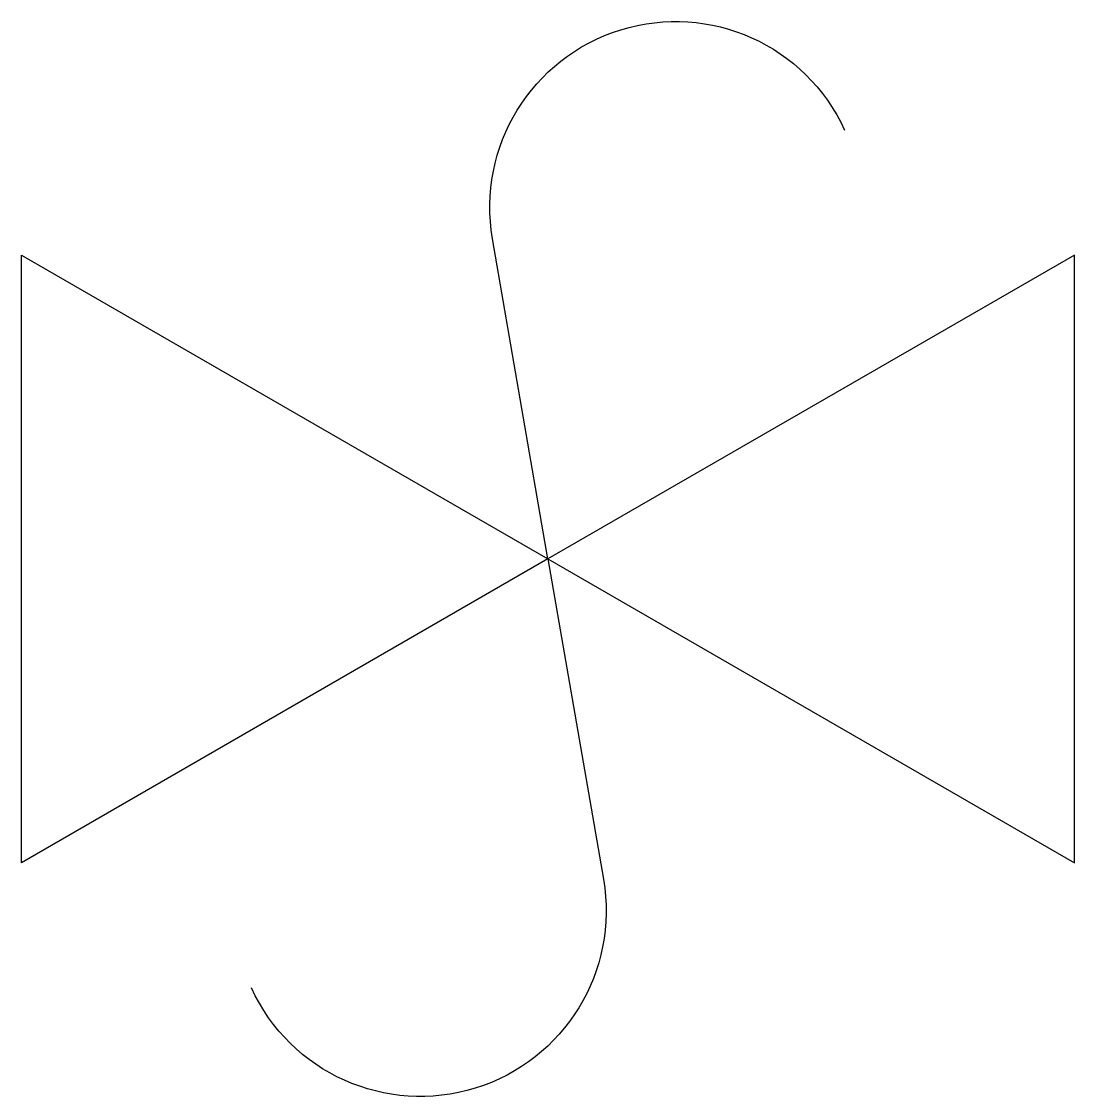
# Model space of a CAD drawing. Header units: millimetres. Extents: x -10129.952 to -10129.693, y 56.471 to 56.736.
import ezdxf

# ---------------------------------------------------------------- set-up
doc = ezdxf.new("R2010")
doc.units = ezdxf.units.MM
doc.header["$LTSCALE"] = 10
doc.layers.add('Tub_Válvulas', color=2, linetype='Continuous')

msp = doc.modelspace()

# ---------------------------------------------------------------- linework, layer by layer
at = {"layer": 'Tub_Válvulas'}
for points in [[(-10129.82248, 56.60327), (-10129.83615, 56.68228, -0.879281), (-10129.7493, 56.70911, 0.095246)], [(-10129.82248, 56.60327), (-10129.80881, 56.52425, -0.879281), (-10129.89565, 56.49742, 0.095246)]]:
    msp.add_lwpolyline(points, format="xyb", dxfattribs=at)
for points in [[(-10129.95238, 56.52827), (-10129.95238, 56.67827), (-10129.82248, 56.60327)], [(-10129.69257, 56.52827), (-10129.69257, 56.67827), (-10129.82248, 56.60327)]]:
    msp.add_lwpolyline(points, close=True, dxfattribs=at)

doc.saveas('drawing.dxf')
